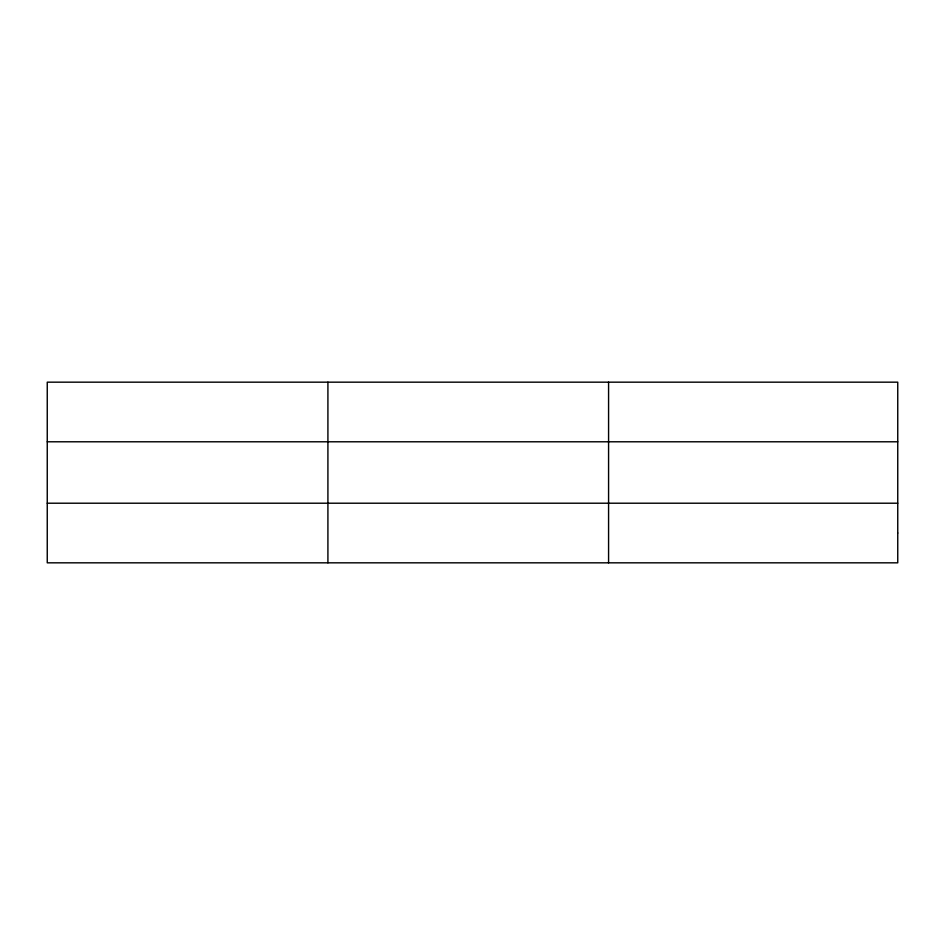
<?xml version="1.0" encoding="UTF-8"?>
<svg xmlns="http://www.w3.org/2000/svg" width="945" height="945" viewBox="0 0 945 945"><rect width="100%" height="100%" fill="white"/><g stroke="black" fill="none" stroke-linecap="round" stroke-linejoin="round"><path stroke-width="1.42" d="M327.915 562.83L327.915 382.17M608.58 562.83L608.58 382.17M47.25 441.787L897.75 441.787M47.25 503.212L897.75 503.212M897.75 533.015L897.75 562.83L47.25 562.83L47.25 382.17L897.75 382.17L897.75 533.015"/></g></svg>
